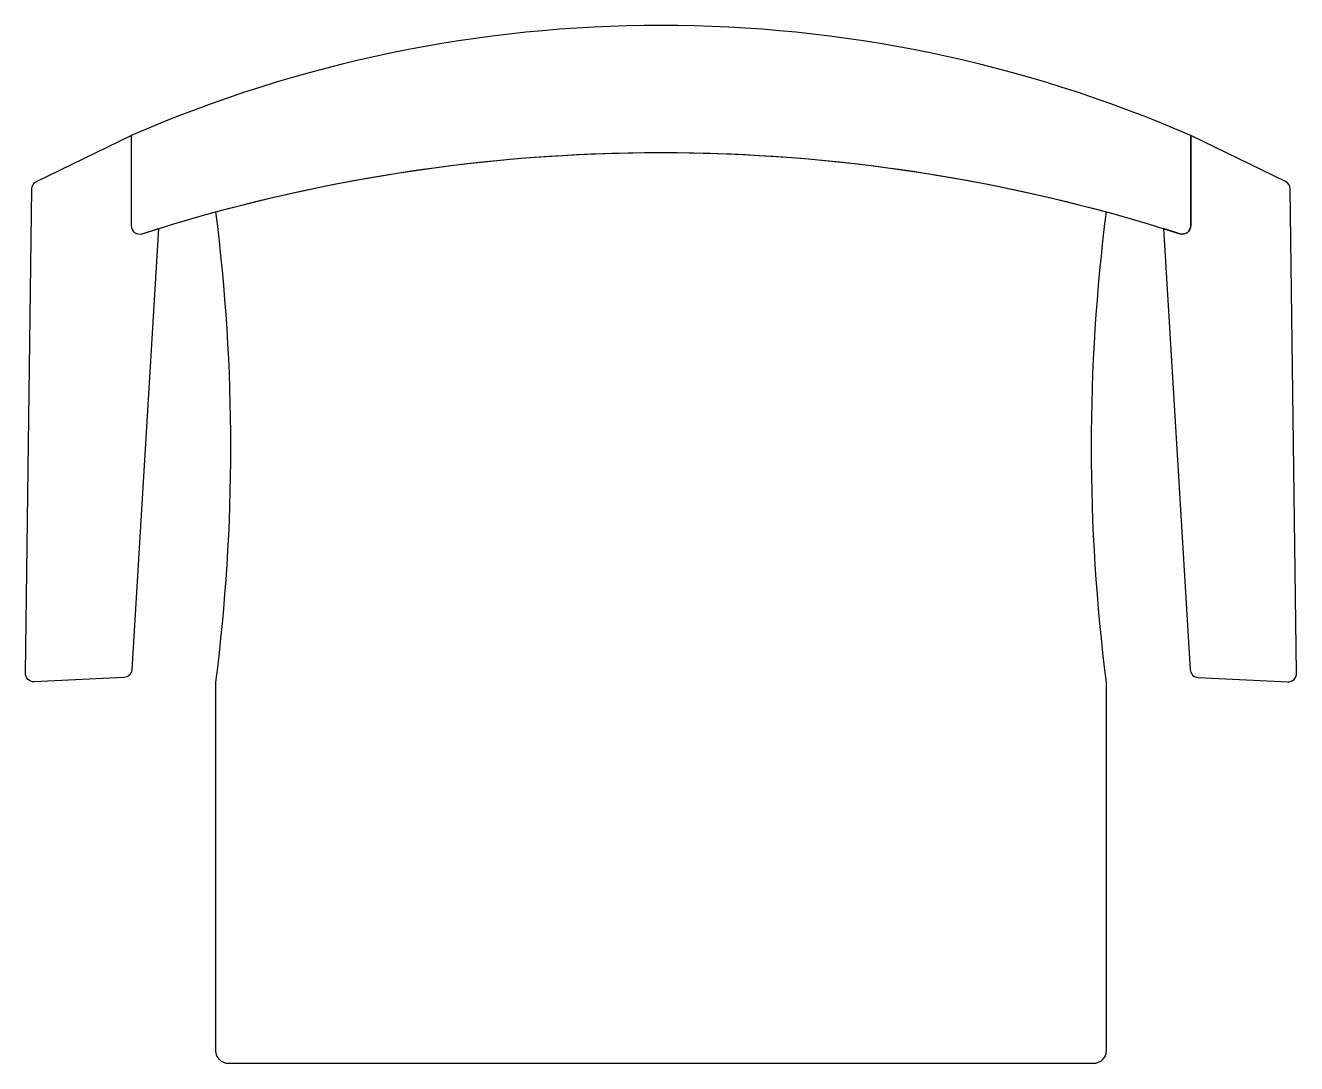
# Model space of a CAD drawing. Header units: millimetres. Extents: x -300 to 300, y -245 to 245.
import ezdxf

# ---------------------------------------------------------------- set-up
doc = ezdxf.new("R2010")
doc.units = ezdxf.units.MM
doc.header["$LTSCALE"] = 0.001

msp = doc.modelspace()

# ---------------------------------------------------------------- linework, layer by layer
for points in [[(244.8, 146.7, 0.505314), (250, 150.5), (250, 193, 0.207986), (-250, 193), (-250, 150.5, 0.505314), (-244.8, 146.7, -0.156493), (244.8, 146.7)], [(-237.1, 149.1), (-249.7, -59, -0.385892), (-253.5, -62.8), (-295.7, -64.8, -0.436843), (-299.9, -60.7), (-296.8, 167.9, -0.274298), (-294.7, 171.4), (-250, 193), (-250, 150.5, 0.505314), (-244.8, 146.7), (-237.1, 149.1)], [(237.1, 149.1), (249.7, -59, 0.385892), (253.5, -62.8), (295.7, -64.8, 0.436843), (299.9, -60.7), (296.8, 167.9, 0.274298), (294.7, 171.4), (250, 193), (250, 150.5, -0.505314), (244.8, 146.7), (237.1, 149.1)], [(210, 157, 0.063068), (210, -65), (210, -239, -0.414214), (204, -245), (-204, -245, -0.414214), (-210, -239), (-210, -65, 0.063068), (-210, 157, -0.133368), (210, 157)]]:
    msp.add_lwpolyline(points, format="xyb")

doc.saveas('drawing.dxf')
